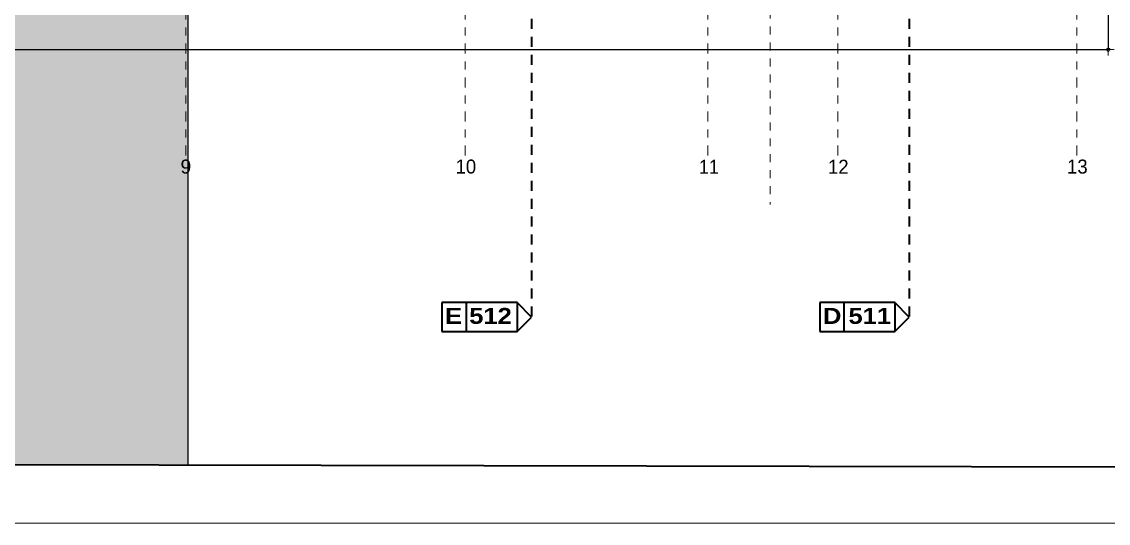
# Model space of a CAD drawing. Header units: metres. Extents: x -117 to -12, y 122 to 163.
# Drawn here: x -33.6 to -19.99, y 122.11 to 128.39 of the extents above; entities that cross this region are included whole.
import ezdxf

# ---------------------------------------------------------------- set-up
doc = ezdxf.new("R2010")
doc.units = ezdxf.units.M
doc.header["$PDMODE"] = 65
for name, pattern in [('AUSGEZOGEN', [0]), ('GETRENNT2_S10', [0.255, 0.125, -0.065, 0, -0.065]), ('STRICHLINIE_S4', [0.165, 0.125, -0.04]), ('VERDECKT2_S2', [0.09, 0.05, -0.04])]:
    doc.linetypes.add(name, pattern=pattern)
for name, color, linetype, lineweight in [('XR$1$Bauachsen_grob', 7, 'GETRENNT2_S10', 13), ('XR$1$Gartenanlagen', 117, 'STRICHLINIE_S4', 13), ('XR$1$Hilfskonstruktion', 5, 'VERDECKT2_S2', 13), ('XR$1$Parzelle', 117, 'AUSGEZOGEN', 35), ('XR$1$Plankopf', 7, 'AUSGEZOGEN', 13), ('XR$1$Schnittbegrenzung', 7, 'AUSGEZOGEN', 13), ('XR$1$Strasse__Wege', 117, 'AUSGEZOGEN', 25), ('XR$1$Werkplan-_Ausfuehrungsmasse', 7, 'AUSGEZOGEN', 13)]:
    doc.layers.add(name, color=color, linetype=linetype, lineweight=lineweight)
doc.styles.add('ARIAL', font='ARIAL.TTF')
doc.styles.add('Arial_Black', font='ariblk.ttf')
doc.dimstyles.new('_DIMSTYLE_12', dxfattribs={"dimtxt": 0.125, "dimasz": 0.15, "dimexe": 0, "dimexo": 0, "dimgap": 0.0625, "dimtad": 2, "dimrnd": 0.005, "dimzin": 4, "dimdsep": 46, "dimtxsty": 'ARIAL', "dimblk1": 'ALL_ML_KREIS', "dimblk2": 'ALL_ML_KREIS', "dimsah": 1, "dimcen": 0, "dimclrd": 256, "dimclre": 256, "dimclrt": 256, "dimadec": 0, "dimazin": 0, "dimtfac": 1, "dimtdec": 0, "dimtix": 1, "dimtmove": 2, "dimatfit": 3, "dimfxl": 0, "dimtzin": 0, "dimlwd": 0, "dimlwe": -1, "dimarcsym": 0})

# ---------------------------------------------------------------- blocks, each defined once
blk = doc.blocks.new('ALL_ML_KREIS')
at = {"color": 0, "linetype": 'ByBlock', "lineweight": -2}
for p, q in [((-1, 0), (0.5, 0)), ((0, -0.5), (0, 0.5))]:
    blk.add_line(p, q, dxfattribs=at)
blk.add_circle((0, 0), 0.15, dxfattribs=at)
blk = doc.blocks.new('*D266')
at = {"layer": 'DEFPOINTS'}
for p in [(-77.131, 135.438), (-19.988, 130.838), (-77.131, 128.038)]:
    blk.add_point(p, dxfattribs=at)
at = {"layer": 'XR$1$Werkplan-_Ausfuehrungsmasse', "lineweight": -2}
for p, q in [((-77.131, 128.638), (-77.131, 128.038)), ((-19.988, 128.638), (-19.988, 128.038)), ((-77.131, 128.038), (-19.988, 128.038))]:
    blk.add_line(p, q, dxfattribs=at)
at = {"layer": 'XR$1$Werkplan-_Ausfuehrungsmasse', "xscale": 0.15, "yscale": 0.15, "zscale": 0.15, "rotation": 180}
blk.add_blockref('ALL_ML_KREIS', (-77.131, 128.038), dxfattribs=at)
at = {"layer": 'XR$1$Werkplan-_Ausfuehrungsmasse', "xscale": 0.15, "yscale": 0.15, "zscale": 0.15}
blk.add_blockref('ALL_ML_KREIS', (-19.988, 128.038), dxfattribs=at)
at = {"layer": 'XR$1$Werkplan-_Ausfuehrungsmasse', "insert": (-48.555, 128.153), "char_height": 0.125, "width": 0.625, "attachment_point": 5, "style": 'ARIAL'}
blk.add_mtext('\\A1;{\\A1;{57.14\\H0.082500;\\S^ ;}}', dxfattribs=at)
blk = doc.blocks.new('COMPLEXOBJECT_19')
at = {"layer": 'XR$1$Parzelle', "color": 7}
blk.add_line((-108.866, 123), (-13.987, 122.808), dxfattribs=at)
blk = doc.blocks.new('COMPLEXOBJECT_20')
at = {"layer": 'XR$1$Bauachsen_grob', "color": 8}
for p, q in [((-31.543, 126.713), (-31.543, 153.848)), ((-28.043, 126.713), (-28.043, 153.848)), ((-25.004, 126.713), (-25.004, 153.848)), ((-23.377, 126.713), (-23.377, 153.848)), ((-20.383, 126.713), (-20.383, 153.848))]:
    blk.add_line(p, q, dxfattribs=at)
at = {"layer": 'XR$1$Bauachsen_grob', "color": 8, "linetype": 'AUSGEZOGEN', "lineweight": 13, "char_height": 0.175, "attachment_point": 9, "style": 'ARIAL'}
for s, insert, width in [('\\W0.99;9', (-31.475, 126.485), 0.22374), ('\\W0.95;10', (-27.906, 126.485), 0.35755), ('\\W0.91;11', (-24.867, 126.485), 0.35382), ('\\W0.95;12', (-23.24, 126.485), 0.35755), ('\\W0.95;13', (-20.246, 126.485), 0.35755)]:
    blk.add_mtext(s, dxfattribs=dict(at, insert=insert, width=width))
blk = doc.blocks.new('COMPLEXOBJECT_37')
at = {"layer": 'XR$1$Schnittbegrenzung', "color": 12, "linetype": 'STRICHLINIE_S4', "lineweight": 35}
blk.add_line((-27.213, 155.423), (-27.213, 124.692), dxfattribs=at)
at = {"layer": 'XR$1$Schnittbegrenzung', "color": 12, "lineweight": 35}
for p, q in [((-28.335, 124.872), (-28.335, 124.512)), ((-27.393, 124.872), (-28.335, 124.872)), ((-27.393, 124.872), (-28.335, 124.872)), ((-28.033, 124.872), (-28.033, 124.512)), ((-27.213, 124.692), (-27.393, 124.872)), ((-27.393, 124.872), (-27.393, 124.512)), ((-27.393, 124.512), (-27.213, 124.692)), ((-28.335, 124.512), (-27.393, 124.512))]:
    blk.add_line(p, q, dxfattribs=at)
at = {"layer": 'XR$1$Schnittbegrenzung', "color": 12, "lineweight": 35, "insert": (-28.295, 124.705), "char_height": 0.2, "width": 0.95667, "attachment_point": 4, "style": 'Arial_Black'}
blk.add_mtext('{\\fArial Black|i0|b1;\\H0.200000;\\W1.000000;\\C12;E 512}\\P', dxfattribs=at)
blk = doc.blocks.new('COMPLEXOBJECT_38')
at = {"layer": 'XR$1$Schnittbegrenzung', "color": 12, "linetype": 'STRICHLINIE_S4', "lineweight": 35}
blk.add_line((-22.481, 155.423), (-22.481, 124.692), dxfattribs=at)
at = {"layer": 'XR$1$Schnittbegrenzung', "color": 12, "lineweight": 35}
for p, q in [((-23.602, 124.872), (-23.602, 124.512)), ((-22.661, 124.872), (-23.602, 124.872)), ((-22.661, 124.872), (-23.602, 124.872)), ((-23.3, 124.872), (-23.3, 124.512)), ((-22.481, 124.692), (-22.661, 124.872)), ((-22.661, 124.872), (-22.661, 124.512)), ((-22.661, 124.512), (-22.481, 124.692)), ((-23.602, 124.512), (-22.661, 124.512))]:
    blk.add_line(p, q, dxfattribs=at)
at = {"layer": 'XR$1$Schnittbegrenzung', "color": 12, "lineweight": 35, "insert": (-23.562, 124.705), "char_height": 0.2, "width": 0.97, "attachment_point": 4, "style": 'Arial_Black'}
blk.add_mtext('{\\fArial Black|i0|b1;\\H0.200000;\\W1.000000;\\C12;D 511}\\P', dxfattribs=at)

msp = doc.modelspace()

# ---------------------------------------------------------------- hatches: boundary and pattern name
at = {"layer": 'XR$1$Gartenanlagen', "linetype": 'AUSGEZOGEN', "lineweight": -3}
h = msp.add_hatch(color=254, dxfattribs=at)
h.paths.add_polyline_path([(-28.4581, 146.738), (-28.4581, 149.458), (-28.4581, 149.758), (-30.393, 151.7134), (-32.1607, 149.9457), (-33.9285, 151.7134), (-35.6963, 149.9457), (-37.464, 151.7134), (-39.2318, 149.9457), (-45.449, 156.158), (-71.7431, 156.158), (-71.7431, 146.738)])
h.paths.add_polyline_path([(-80.8054, 151.7796), (-80.8054, 156.158), (-98.7957, 156.158), (-99.026, 156.1587), (-99.026, 156.158), (-99.1625, 156.0402), (-104.6764, 151.253), (-108.8664, 122.9999), (-31.5181, 122.8431), (-31.5181, 132.438), (-71.6081, 132.438), (-71.6081, 135.438), (-72.4331, 135.438), (-72.4331, 135.378), (-73.4331, 135.378), (-73.4331, 135.438), (-80.1306, 135.438), (-80.1306, 143.738), (-75.4451, 143.738), (-75.4451, 151.7796)])
h.paths.add_polyline_path([(-83.0212, 153.948), (-83.0212, 154.448), (-86.9116, 154.448), (-86.9116, 153.948)])
h.paths.add_polyline_path([(-86.9116, 145.648), (-86.9116, 145.148), (-83.0212, 145.148), (-83.0212, 145.648)])
h.paths.add_polyline_path([(-87.8415, 144.748), (-87.8415, 155.348), (-82.6212, 155.348), (-82.6212, 144.748)], flags=16)

# ---------------------------------------------------------------- linework, layer by layer
at = {"layer": 'XR$1$Hilfskonstruktion'}
msp.add_line((-24.2231, 131.528), (-24.2231, 126.1007), dxfattribs=at)
at = {"layer": 'XR$1$Plankopf'}
msp.add_line((-117.0433, 122.1121), (-12.0433, 122.1121), dxfattribs=at)
at = {"layer": 'XR$1$Strasse__Wege', "color": 7}
msp.add_line((-31.5181, 132.438), (-31.5181, 122.8431), dxfattribs=at)

# ---------------------------------------------------------------- block references
at = {"layer": 'XR$1$Bauachsen_grob', "color": 8, "linetype": 'AUSGEZOGEN', "lineweight": 13}
msp.add_blockref('COMPLEXOBJECT_20', (0, 0), dxfattribs=at)
at = {"layer": 'XR$1$Parzelle', "color": 7}
msp.add_blockref('COMPLEXOBJECT_19', (0, 0), dxfattribs=at)
at = {"layer": 'XR$1$Schnittbegrenzung', "color": 12, "linetype": 'STRICHLINIE_S4', "lineweight": 35}
for name in ['COMPLEXOBJECT_37', 'COMPLEXOBJECT_38']:
    msp.add_blockref(name, (0, 0), dxfattribs=at)

# ---------------------------------------------------------------- dimensions: what is measured, and where the dimension line sits
at = {"layer": 'XR$1$Werkplan-_Ausfuehrungsmasse'}
dim = msp.add_linear_dim(base=(-19.9881, 128.038), p1=(-77.1306, 128.638), p2=(-19.9881, 128.638), dimstyle='_DIMSTYLE_12', override={"dimpost": '<>', "dimclrd": 256, "dimclre": 256, "dimclrt": 256, "dimlwd": 0, "dimlwe": 65535}, dxfattribs=at)
dim.commit()
dim.dimension.update_dxf_attribs({"geometry": '*D266', "text_midpoint": (-48.5549, 128.1527), "dimtype": 160})

doc.saveas('drawing.dxf')
